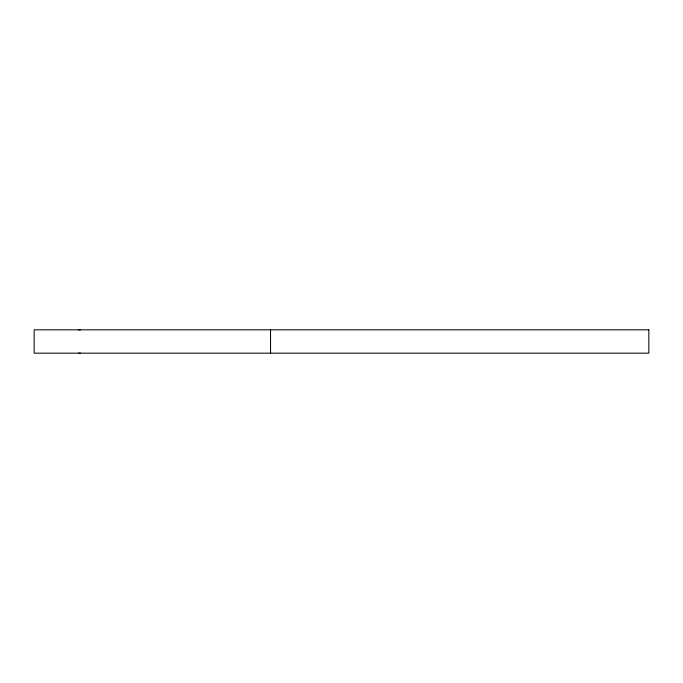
<?xml version="1.0" encoding="UTF-8"?>
<svg xmlns="http://www.w3.org/2000/svg" width="683" height="683" viewBox="0 0 683 683"><rect width="100%" height="100%" fill="white"/><g stroke="black" fill="none" stroke-linecap="round" stroke-linejoin="round"><path stroke-width="1.02" d="M80.5 329.829L78.443 329.829M80.5 353.171L78.443 353.171M270.545 329.829L270.545 353.171M648.85 329.829L34.15 329.829L34.15 353.171L648.85 353.171L648.85 329.829"/></g></svg>
